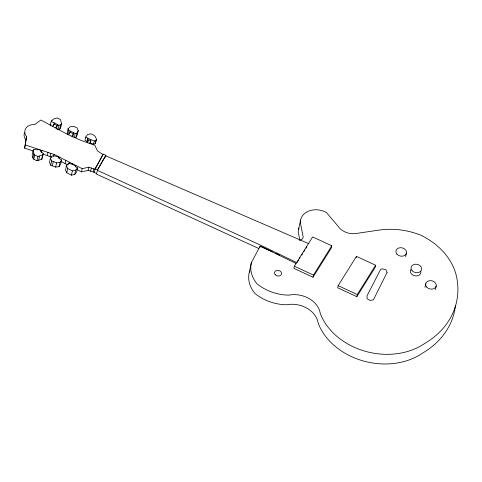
<?xml version="1.0" encoding="UTF-8"?>
<svg xmlns="http://www.w3.org/2000/svg" width="482" height="482" viewBox="0 0 482 482"><rect width="100%" height="100%" fill="white"/><g stroke="black" fill="none" stroke-linecap="round" stroke-linejoin="round"><path stroke-width="0.72" d="M33.535 151.089L24.654 148.161L26.576 136.575A10.116 7.983 12.3 0 1 25.877 128.26A10.116 7.983 12.3 0 1 34.638 124.579L40.849 120.018L66.962 134.092L81.422 140.605L94.846 145.275L97.352 150.794L103.04 154.626L95.376 168.64M24.654 148.161L26.576 136.575M33.095 150.848L32.161 155.132L32.909 157.969L33.788 159.271L36.975 160.765L41.753 159.307L43.308 153.74L42.235 152.529L40.639 151.782L41.41 150.565L38.753 149.528L37.102 149.902L35.463 149.233L33.806 149.601L33.095 150.848L33.842 153.686L34.722 154.987L37.909 156.475L42.687 155.023L43.308 153.74M33.342 151.746L33.806 149.601M32.909 157.969L33.842 153.686M33.788 159.271L34.722 154.987M36.975 160.765L37.909 156.475M38.626 160.392L39.56 156.108M41.41 150.565L41.175 151.637L41.946 150.42L41.524 152.348M41.753 159.307L42.687 155.023M61.515 123.79L60.611 124.934L58.955 125.308L58.021 129.592L59.678 129.218L60.581 128.073L61.515 123.79L60.533 119.554L57.364 118.03C52.984 118 50.098 121.597 50.249 125.844L50.953 124.597M51.574 121.741L51.887 120.313M53.604 125.874L54.261 122.874L51.182 121.56M47.308 155.632L48.013 152.42M50.068 156.542L50.767 153.33M54.261 122.874L57.418 124.477L56.484 128.76L57.509 129.315M50.405 158.15L49.465 162.434L50.718 165.193L55.665 167.14L59.069 166.633L60.666 164.229L61.6 159.94L59.208 158.506L58.581 157.126L55.84 156.126L52.303 155.909L50.405 158.15L51.652 160.91L50.718 165.193M53.653 156.349L54.074 154.421L25.359 144.949M59.678 129.218L60.611 124.934M52.369 165.844L53.303 161.554M55.665 167.14L56.599 162.856L60.003 162.35L61.6 159.94M58.9 158.295L59.178 157.012M59.069 166.633L60.003 162.35M68.095 128.682L67.161 132.966L67.787 134.345L68.721 130.062L68.095 128.682L70.378 126.694L73.83 126.344L76.999 127.869L78.253 130.628L77.319 134.912L75.933 137.418L74.282 137.786L75.216 133.502L76.867 133.134L78.253 130.628M69.492 134.014L70.143 131.014L68.721 130.062M65.136 163.597L65.835 160.379M66.438 165.754L65.504 170.038L66.757 172.797L71.444 175.171L74.752 174.43L76.566 172.134L77.5 167.85L75.975 167.001L75.349 165.621L70.107 163.579L68.342 163.512L66.438 165.754L67.691 168.513L66.757 172.797M72.674 137.063L73.607 132.779L70.143 131.014M68.028 164.94L68.342 163.512M69.089 163.458L69.372 162.175M75.933 137.418L76.867 133.134M71.444 175.171L72.378 170.887L75.686 170.146L77.5 167.85M75.668 166.79L75.945 165.507M74.752 174.43L75.686 170.146M85.694 137.099L90.923 139.762L90.218 142.979L93.574 144.148L95.231 143.775L96.502 139.262L95.249 136.502L94.062 135.358L90.917 133.803L87.604 134.544L85.694 137.099L84.995 140.316L87.031 141.401L87.453 142.323M87.031 141.401L87.73 138.189M87.658 142.78L88.128 140.636L87.501 139.262L90.688 140.834L89.568 143.437M77.12 169.67L81.494 171.887L82.199 168.676L88.815 167.188L95.026 169.278M93.574 144.148L94.279 140.931L95.93 140.563L96.502 139.262M81.494 171.887L88.116 170.405L88.815 167.188M95.231 143.775L95.93 140.563M90.664 171.194L91.369 167.983M96.647 173.556L93.219 171.984L93.918 168.772M94.327 172.496L95.141 168.742L103.148 154.12L105.835 155.306L105.425 157.168M105.835 155.306L97.466 169.809L96.52 174.141L258.852 248.555M103.04 154.626L103.148 154.12M455.442 305.546A92.424 72.927 12.3 0 1 422.738 353.011A63.998 50.502 12.3 0 1 318.186 323.133A24.136 19.045 12.3 0 0 286.706 304.775A42.054 33.186 12.3 0 1 254.918 293.442A33.662 26.558 12.3 0 1 249.308 272.167L251.411 262.527L260.129 246.139L272.173 251.658M259.834 247.501L260.129 246.139L296.05 263.449M298.472 229.685L300.575 220.045M294.321 266.203L293.851 268.347L313.005 277.234L331.333 247.947L331.803 245.802L312.649 236.915L294.321 266.203L313.475 275.089L313.005 277.234M338.141 285.639L337.677 287.784L356.831 296.671L375.159 267.383L375.629 265.239L356.475 256.352L338.141 285.639L357.295 294.526L356.831 296.671M356.162 257.78L356.475 256.352M405.669 256.623L406.453 253.056M424.943 287.362L425.727 283.79M435.427 289.574L436.204 286.001M87.266 142.636L88.128 140.636M68.486 134.779L69.914 132.086L73.372 133.851L71.89 136.31M249.308 272.167L250.007 270.86M52.652 126.38L54.026 123.946L57.183 125.549L55.43 127.875M72.282 164.085L72.487 163.753M298.533 260.166L296.948 262.702L260.364 245.067L97.352 170.345L105.691 155.776L308.835 243.705M299.328 258.9L300.117 257.635M301.702 255.105L302.497 253.833M303.684 251.935L304.877 250.038M306.064 248.14L306.853 246.874M313.475 275.089L331.803 245.802M357.295 294.526L375.629 265.239M88.116 170.405L93.219 171.984M43.266 154.3L52.05 157.198M90.923 139.762L94.279 140.931M51.652 160.91L56.599 162.856M73.607 132.779L75.216 133.502M95.141 168.742L97.466 169.809M275.517 253.189L279.53 255.032M54.074 154.421L82.199 168.676M61.142 161.572L67.492 164.79M67.691 168.513L72.378 170.887M57.418 124.477L58.955 125.308M299.75 239.946L298.25 232.107A17.358 13.695 12.3 0 1 298.997 227.938M420.919 271.667A5.356 4.224 12.3 0 1 414.779 275.812A5.356 4.224 12.3 0 1 410.797 269.534M251.411 262.527A33.662 26.558 12.3 0 0 257.02 283.802A42.054 33.186 12.3 0 0 288.802 295.135A24.136 19.045 12.3 0 1 320.289 313.493A63.998 50.502 12.3 0 0 424.835 343.371A92.424 72.927 12.3 0 0 456.508 276.548A67.179 53.008 12.3 0 0 420.425 235.023A66.034 52.104 12.3 0 0 377.996 230.245L355.867 233.517A15.725 12.412 12.3 0 1 337.924 226.04L326.428 212.514A17.358 13.695 12.3 0 0 308.98 210.977A17.358 13.695 12.3 0 0 300.352 222.467L302.804 235.294A4.736 3.736 12.3 0 1 299.455 240.181M25.871 139.792A10.116 7.983 12.3 0 1 24.504 132.761M387.1 272.444L373.43 299.744L370.122 300.485L367.133 298.713L367.001 295.87L380.72 269.239L382.377 268.872L385.847 269.691L387.1 272.444M396.903 254.098A5.356 4.224 12.3 0 0 406.049 254.086A5.356 4.224 12.3 0 0 400.681 247.67A5.356 4.224 12.3 0 0 396.903 254.098M412.026 270.607A5.356 4.224 12.3 0 0 421.172 270.595A5.356 4.224 12.3 0 0 415.803 264.178A5.356 4.224 12.3 0 0 412.026 270.607M426.654 287.043A5.356 4.224 12.3 0 0 435.8 287.031A5.356 4.224 12.3 0 0 430.432 280.614A5.356 4.224 12.3 0 0 426.654 287.043M275.168 274.65A3.567 2.814 12.3 0 0 281.265 274.607A3.567 2.814 12.3 0 0 277.644 270.342A3.567 2.814 12.3 0 0 275.168 274.65"/></g></svg>
